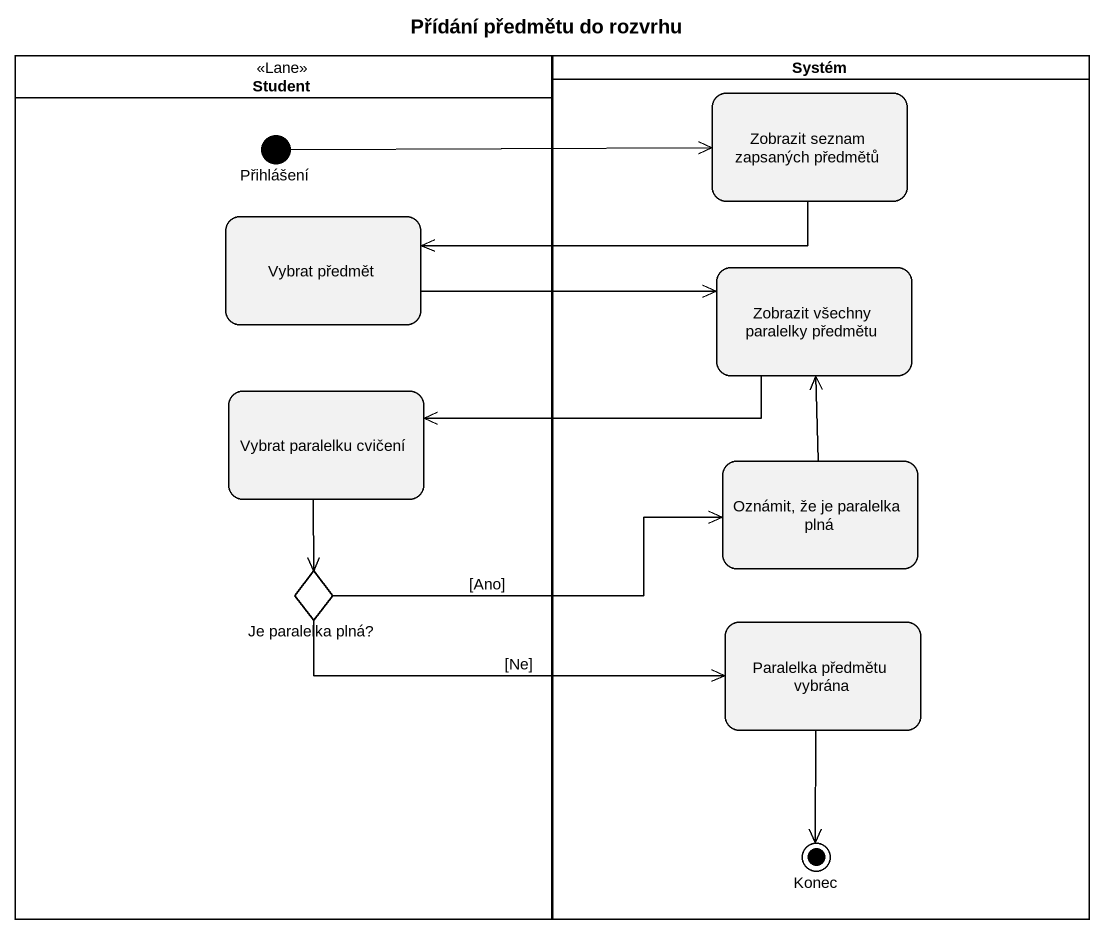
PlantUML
@startuml
title Přídání předmětu do rozvrhu
hide empty description
state Student <<Lane>> {
  state Přihlášení <<start>>
  state "Vybrat předmět" as Vybrat_předmět
  state "Vybrat paralelku cvičení" as Vybrat_paralelku_cvičení
  state "Je paralelka plná?" as Je_paralelka_plná <<choice>>
}
state Systém <<partition>> {
  state "Zobrazit seznam zapsaných předmětů" as Zobrazit_seznam_zapsaných
  state "Zobrazit všechny paralelky předmětu" as Zobrazit_všechny_paralelky
  state "Oznámit, že je paralelka plná" as Oznámit_že_je_paralelka_plná
  state "Paralelka předmětu vybrána" as Paralelka_předmětu_vybrána
  state Konec <<end>>
}
Zobrazit_seznam_zapsaných -left-> Vybrat_předmět
Přihlášení -right-> Zobrazit_seznam_zapsaných
Vybrat_předmět -right-> Zobrazit_všechny_paralelky
Zobrazit_všechny_paralelky -left-> Vybrat_paralelku_cvičení
Vybrat_paralelku_cvičení --> Je_paralelka_plná
Oznámit_že_je_paralelka_plná -up-> Zobrazit_všechny_paralelky
Je_paralelka_plná -right-> Oznámit_že_je_paralelka_plná : [Ano]
Je_paralelka_plná -right-> Paralelka_předmětu_vybrána : [Ne]
Paralelka_předmětu_vybrána --> Konec
@enduml
